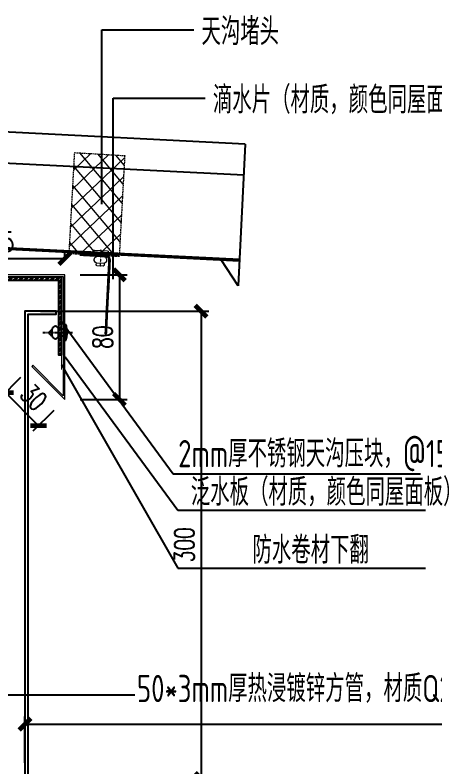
# Model space of a CAD drawing. Extents: x -599358 to 2865263, y -1062760 to 486533.
# Drawn here: x 141519.6 to 141789.3, y -727756 to -727273.2 of the extents above; entities that cross this region are included whole.
import ezdxf

# ---------------------------------------------------------------- set-up
doc = ezdxf.new("R2010")
doc.units = 0
doc.linetypes.add('CENTER', pattern=[2, 1.25, -0.25, 0.25, -0.25])
doc.linetypes.add('DASH', pattern=[0.35, 0.25, -0.1])
for name, color, linetype in [('3索引', 3, 'Continuous'), ('cen', 1, 'CENTER'), ('DIM', 173, 'Continuous'), ('HATCH', 66, 'Continuous'), ('PJ', 151, 'Continuous'), ('SCREW', 233, 'Continuous'), ('SEAMLOK75 - SHEET', 6, 'Continuous'), ('WZ', 2, 'Continuous'), ('虹吸雨水斗', 6, 'Continuous'), ('配件', 4, 'Continuous')]:
    doc.layers.add(name, color=color, linetype=linetype)
for name, color, linetype, lineweight in [('T码、堵头、配件', 6, 'Continuous', 13), ('屋面板', 6, 'Continuous', 13), ('紧固件', 4, 'Continuous', 13)]:
    doc.layers.add(name, color=color, linetype=linetype, lineweight=lineweight)
doc.styles.add('DHTEXT-1', font='romans.shx', dxfattribs={"width": 0.7, "bigfont": 'chinese.shx'})
doc.styles.add('jhz', font='TSSDENG.SHX', dxfattribs={"width": 0.75, "bigfont": 'TSSDCHN.SHX'})
doc.dimstyles.new('ZN5', dxfattribs={"dimscale": 5, "dimtxt": 2.5, "dimasz": 1.5, "dimexe": 1, "dimexo": 2, "dimgap": 0.9, "dimtad": 1, "dimdec": 0, "dimdsep": 46, "dimtxsty": 'DHTEXT-1', "dimblk": 'ARCHTICK', "dimcen": 2.5, "dimclrd": 173, "dimclre": 173, "dimclrt": 7, "dimazin": 2, "dimtfac": 1, "dimtix": 1, "dimtmove": 2, "dimatfit": 3, "dimfxl": 0, "dimarcsym": 0})

# ---------------------------------------------------------------- blocks, each defined once
blk = doc.blocks.new('*U688')
at = {"layer": '紧固件', "extrusion": (-3.523272421593052e-23, -6.316012571355346e-13, -1)}
for p, q in [((2.500000000000227, 7.105427357601002e-13), (-2.500000000000227, -6.821210263296962e-13)), ((2.500000000001732, -6.11993649259869), (-2.49999999999804, -6.119936492600083))]:
    blk.add_line(p, q, dxfattribs=at)
at = {"layer": '紧固件', "color": 1, "linetype": 'CENTER', "ltscale": 0.01, "extrusion": (-3.523272421593052e-23, -6.316012571355346e-13, -1)}
blk.add_line((-9.094947017729282e-13, 2.896035134982952), (2.414689982209621e-12, -8.56401385566459), dxfattribs=at)
at = {"layer": '紧固件', "extrusion": (-3.523272421593052e-23, -6.316012571355346e-13, -1)}
blk.add_lwpolyline([(-3.999999999999545, 2.000000000001108), (4.000000000000227, 1.999999999998892, -1), (4, -1.108446667785756e-12), (2.500000000000227, -6.821210263296962e-13), (2.499999999999404, -1.919936492600065, -0.7277400767936577), (2.49999999999804, -6.119936492600083), (2.499999999997813, -7.419936492600094, -0.4142135623731045), (1.999999999997813, -7.919936492599952), (-2.000000000002415, -7.919936492598843, -0.4142135623730951), (-2.50000000000196, -7.419936492598701), (-2.500000000001732, -6.11993649259869, -0.7277400767935811), (-2.500000000000596, -1.919936492598701), (-2.500000000000227, 7.105427357601002e-13), (-4, 1.165290086646564e-12, -1)], format="xyb", close=True, dxfattribs=at)
blk = doc.blocks.new('*U2059')
at = {"layer": 'T码、堵头、配件', "linetype": 'DASH', "ltscale": 3}
h = blk.add_hatch(dxfattribs=at)
h.set_pattern_fill('NET', color=13, scale=2, angle=45, style=0)
h.set_pattern_definition([(45, (0, 0), (-4.490128060534576, 4.490128060534577), []), (135, (0, 0), (-4.490128060534577, -4.490128060534576), [])])
h.paths.add_polyline_path([(12.30129018691883, 47.52781390762912), (-12.69870981291018, 47.52781390762912), (-12.69870981372878, 1.282387529476705e-10), (12.30129018624393, -1.236912794418644e-10)])
at = {"layer": 'T码、堵头、配件', "color": 13, "linetype": 'DASH', "ltscale": 3}
blk.add_lwpolyline([(12.30129018691883, 47.52781390762912), (-12.69870981291018, 47.52781390762912), (-12.69870981372878, 1.282387529476705e-10), (12.30129018624393, -1.236912794418644e-10)], close=True, dxfattribs=at)
blk = doc.blocks.new('324')
blk.add_rational_spline([(288338.5604021224, -582640.4135809627, 0.3091089453447785), (288352.4980425731, -582640.3014994363, -0.8975200484345259), (288357.5091565158, -582640.2866135167, 2.40225501395631), (288358.3740195814, -582640.2840443709, 2.971759840431478), (288358.9916917565, -582641.0144106383, 3.368467125874449), (288359.6093639316, -582641.7447769053, 3.765174411324697), (288359.6180212328, -582642.7802399317, 3.75669840816423), (288359.8113515442, -582665.903657085, 3.567416751699202), (288360.0046818556, -582689.0270742383, 3.378135095234175), (288360.2134782699, -582689.0264539915, 3.515625722844707), (288360.4222746841, -582689.025833745, 3.653116350426135), (288360.2289443727, -582665.9024165916, 3.84239800691299), (288360.0356140615, -582642.7789994383, 4.031679663407122), (288360.0252252998, -582641.5364438066, 4.041850867164758), (288359.2840186898, -582640.6600042862, 3.565802124612819), (288358.5428120797, -582639.7835647655, 3.089753382068157), (288357.5049764009, -582639.7866477404, 2.406347590287769), (288352.4938624583, -582639.80153366, -0.8934274720666872), (288338.5562220077, -582639.9136151863, 0.3132015217126173), (288338.558312065, -582640.1635980746, 0.3111552335250599), (288338.5604021224, -582640.4135809627, 0.3091089453447785)], [1, 1, 1, 0.9238795325093009, 1, 0.9238795325093009, 1, 1, 1, 1, 1, 1, 1, 0.9238795325096482, 1, 0.9238795325096482, 1, 1, 1, 1, 1], degree=2, knots=[0, 0, 0, 1, 1, 1.785398163407828, 1.785398163407828, 2.570796326815654, 2.570796326815654, 3.570796326815654, 3.570796326815654, 4.570796326815654, 4.570796326815654, 5.570796326815654, 5.570796326815654, 6.356194490221665, 6.356194490221665, 7.141592653627678, 7.141592653627678, 8.14159265362768, 8.14159265362768, 9.14159265362768, 9.14159265362768, 9.14159265362768])
at = {"extrusion": (0.3841058404588655, 0.002152225596359766, 0.9232865596608515), "xscale": -1, "rotation": 270.409525737971}
blk.add_blockref('*U688', (-584245.187770034, -263213.8389690974, 109492.9434037155), dxfattribs=at)
at = {"layer": 'PJ', "extrusion": (2.431720510261779e-16, -3.263000309656679e-14, -1), "xscale": 1.36762023444512, "yscale": 1.36762023444512, "zscale": -1.36762023444512, "rotation": 359.5730164586824}
blk.add_blockref('*U2059', (-288347.4597482612, -582639.8451307751, 1.907954341775998e-08), dxfattribs=at)
blk = doc.blocks.new('DT')
at = {"layer": '3索引', "color": 5, "extrusion": (0.07228559712266294, -0.009154994178718737, 0.9973419566679262), "rotation": 272.6791958730362}
blk.add_blockref('324', (568525.535674949, 315258.1835276459, -0.3143943981049233), dxfattribs=at)
blk = doc.blocks.new('压块-flat-1')
at = {"layer": 'HATCH', "ltscale": 10}
h = blk.add_hatch(dxfattribs=at)
h.set_pattern_fill('ACET-2D-ANSI32', color=256, scale=0.5)
h.set_pattern_definition([(45, (-3162.430519867878, -11124.32032165233), (-1.683798022700466, 1.683798022700467), []), (45, (-3161.307987367878, -11124.32032165233), (-1.683798022700466, 1.683798022700467), [])])
h.paths.add_polyline_path([(-82, 0), (-82, -2), (-2, -2), (-2, -50), (0, -50), (0, 0)])
at = {"layer": '配件', "color": 4}
blk.add_lwpolyline([(-82, 0), (-82, -2), (-2, -2), (-2, -50), (0, -50), (0, 0)], close=True, dxfattribs=at)
blk = doc.blocks.new('*U676')
at = {"layer": 'cen', "ltscale": 0.3}
blk.add_line((14.02106639678971, -5.684341886080801e-14), (-5.020689711457578, 0), dxfattribs=at)
at = {"layer": 'SCREW'}
for p, q in [((-0.875, 5), (-0.875, -5)), ((0, 5), (-0.875, 5)), ((0, -5), (0, 5)), ((3.981505710072156, 2.218657823299623), (-1.13686837721616e-13, 2.218657823299566)), ((3.98150571007227, 2.218657823299623), (3.98150571007227, -2.281341051700338)), ((8.685141199838199, 1.984566056633071), (8.020859860434314, 2.218657823299225)), ((8.020859860434314, 2.218657823299225), (8.020859860434314, -2.218657823299282)), ((9.876940073469655, 0.7517718619740776), (8.685141199838199, 1.984566056633071)), ((10.17000537026422, 0.6587307906791011), (9.876940073469655, 0.7517718619740776)), ((9.876940073469655, -0.2251593866235453), (10.17000537026422, 0.6587307906791011)), ((3.981505710072156, -2.281341051700338), (0, -2.281341051700338)), ((8.020859860434314, -2.218657823299282), (9.876940073469655, -0.2251593866235453)), ((-0.875, -5), (0, -5))]:
    blk.add_line(p, q, dxfattribs=at)
for centre, radius, start, end in [((17.28676819916035, 5.684341886080801e-14), 18.83745800579347, 164.6075785064626, 195.3924214935374), ((6.00118278525332, 1.949927455767977), 2.037476747952082, 7.579036309789949, 172.4209636901999), ((6.00118278525332, -1.949927455767977), 2.037476747952082, 187.5790363098001, 352.42096369021)]:
    blk.add_arc(centre, radius, start, end, dxfattribs=at)
blk = doc.blocks.new('_ArchTick')
at = {"color": 0, "linetype": 'ByBlock', "const_width": 0.4}
blk.add_lwpolyline([(-0.5, -0.5), (0.5, 0.5)], dxfattribs=at)
blk = doc.blocks.new('*D1904')
at = {"layer": 'Defpoints', "color": 0, "ltscale": 50, "transparency": 16777216}
for p in [(141525.976520801, -727463.3849883804, -7.959827448575461e-09), (141525.976520801, -727763.3849883804, -7.959827448575461e-09), (141639.0958522662, -727763.3849883804)]:
    blk.add_point(p, dxfattribs=at)
at = {"layer": 'DIM', "color": 173, "linetype": 'ByBlock', "lineweight": -2, "ltscale": 50, "transparency": 16777216}
for p, q in [((141535.976520801, -727463.3849883804), (141644.0958522662, -727463.3849883804)), ((141639.0958522662, -727463.3849883804), (141639.0958522662, -727763.3849883804)), ((141535.976520801, -727763.3849883804), (141644.0958522662, -727763.3849883804))]:
    blk.add_line(p, q, dxfattribs=at)
at = {"layer": 'DIM', "color": 173, "lineweight": -2, "ltscale": 50, "transparency": 16777216, "xscale": 7.5, "yscale": 7.5, "zscale": 7.5}
for p, rotation in [((141639.0958522662, -727463.3849883804), 90), ((141639.0958522662, -727763.3849883804), 270)]:
    blk.add_blockref('_ArchTick', p, dxfattribs=dict(at, rotation=rotation))
at = {"layer": 'DIM', "color": 7, "ltscale": 50, "transparency": 16777216, "insert": (141628.345852266, -727613.3849883802), "char_height": 12.5, "attachment_point": 5, "rotation": 90, "style": 'DHTEXT-1'}
blk.add_mtext('300', dxfattribs=at)
blk = doc.blocks.new('*D1905')
at = {"layer": 'Defpoints', "color": 0, "ltscale": 50, "transparency": 16777216}
for p in [(142375.9765208009, -727728.5156855611), (141525.9765208009, -727763.3849883801, -7.959827448575461e-09), (142375.9765208009, -727763.38498838, -7.959827448575461e-09)]:
    blk.add_point(p, dxfattribs=at)
at = {"layer": 'DIM', "color": 173, "linetype": 'ByBlock', "lineweight": -2, "ltscale": 50, "transparency": 16777216}
for p, q in [((141525.9765208009, -727753.3849883801), (141525.9765208009, -727723.5156855611)), ((142375.9765208009, -727753.38498838), (142375.9765208009, -727723.5156855611)), ((141525.9765208009, -727728.5156855611), (142375.9765208009, -727728.5156855611))]:
    blk.add_line(p, q, dxfattribs=at)
at = {"layer": 'DIM', "color": 173, "lineweight": -2, "ltscale": 50, "transparency": 16777216, "xscale": 7.5, "yscale": 7.5, "zscale": 7.5, "rotation": 180}
blk.add_blockref('_ArchTick', (141525.9765208009, -727728.5156855611), dxfattribs=at)
at = {"layer": 'DIM', "color": 173, "lineweight": -2, "ltscale": 50, "transparency": 16777216, "xscale": 7.5, "yscale": 7.5, "zscale": 7.5}
blk.add_blockref('_ArchTick', (142375.9765208009, -727728.5156855611), dxfattribs=at)
at = {"layer": 'DIM', "color": 7, "ltscale": 50, "transparency": 16777216, "insert": (141950.9765208009, -727717.7656855611), "char_height": 12.5, "attachment_point": 5, "style": 'DHTEXT-1'}
blk.add_mtext('850', dxfattribs=at)
blk = doc.blocks.new('*D2192')
at = {"layer": 'Defpoints', "color": 0, "ltscale": 50, "transparency": 16777216}
for p in [(141551.4902845756, -727429.6401704974), (141471.4902845756, -727440.0420905827, -7.959827448575461e-09), (141551.4902845756, -727440.0420905827, -7.959827448575461e-09)]:
    blk.add_point(p, dxfattribs=at)
at = {"layer": '虹吸雨水斗', "color": 173, "linetype": 'ByBlock', "lineweight": -2, "ltscale": 50, "transparency": 16777216}
for p, q in [((141471.4902845756, -727430.0420905827), (141471.4902845756, -727424.6401704974)), ((141551.4902845756, -727430.0420905827), (141551.4902845756, -727424.6401704974)), ((141471.4902845756, -727429.6401704974), (141551.4902845756, -727429.6401704974))]:
    blk.add_line(p, q, dxfattribs=at)
at = {"layer": '虹吸雨水斗', "color": 173, "lineweight": -2, "ltscale": 50, "transparency": 16777216, "xscale": 7.5, "yscale": 7.5, "zscale": 7.5, "rotation": 180}
blk.add_blockref('_ArchTick', (141471.4902845756, -727429.6401704974), dxfattribs=at)
at = {"layer": '虹吸雨水斗', "color": 173, "lineweight": -2, "ltscale": 50, "transparency": 16777216, "xscale": 7.5, "yscale": 7.5, "zscale": 7.5}
blk.add_blockref('_ArchTick', (141551.4902845756, -727429.6401704974), dxfattribs=at)
at = {"layer": '虹吸雨水斗', "color": 7, "ltscale": 50, "transparency": 16777216, "insert": (141511.4902845756, -727418.8901704974), "char_height": 12.5, "attachment_point": 5, "style": 'DHTEXT-1'}
blk.add_mtext('85', dxfattribs=at)
blk = doc.blocks.new('*D2193')
at = {"layer": 'Defpoints', "color": 0, "ltscale": 50, "transparency": 16777216}
for p in [(141551.4902845756, -727440.0420905829, -7.959827448575461e-09), (141551.4902845756, -727520.0420905829, -7.959827448575461e-09), (141586.6512351158, -727520.0420905829)]:
    blk.add_point(p, dxfattribs=at)
at = {"layer": '虹吸雨水斗', "color": 173, "linetype": 'ByBlock', "lineweight": -2, "ltscale": 50, "transparency": 16777216}
for p, q in [((141561.4902845756, -727440.0420905829), (141591.6512351158, -727440.0420905829)), ((141586.6512351158, -727440.0420905829), (141586.6512351158, -727520.0420905829)), ((141561.4902845756, -727520.0420905829), (141591.6512351158, -727520.0420905829))]:
    blk.add_line(p, q, dxfattribs=at)
at = {"layer": '虹吸雨水斗', "color": 173, "lineweight": -2, "ltscale": 50, "transparency": 16777216, "xscale": 7.5, "yscale": 7.5, "zscale": 7.5}
for p, rotation in [((141586.6512351158, -727440.0420905829), 90), ((141586.6512351158, -727520.0420905829), 270)]:
    blk.add_blockref('_ArchTick', p, dxfattribs=dict(at, rotation=rotation))
at = {"layer": '虹吸雨水斗', "color": 7, "ltscale": 50, "transparency": 16777216, "insert": (141575.9012351155, -727480.0420905828), "char_height": 12.5, "attachment_point": 5, "rotation": 90, "style": 'DHTEXT-1'}
blk.add_mtext('80', dxfattribs=at)
blk = doc.blocks.new('*D2194')
at = {"layer": 'Defpoints', "color": 0, "ltscale": 50, "transparency": 16777216}
for p in [(141530.2770811399, -727498.8288871469, -7.959827448575461e-09), (141513.4316293378, -727515.6743389489), (141551.4902845756, -727520.0420905827, -7.959827448575461e-09)]:
    blk.add_point(p, dxfattribs=at)
at = {"layer": '虹吸雨水斗', "color": 173, "linetype": 'ByBlock', "lineweight": -2, "ltscale": 50, "transparency": 16777216}
for p, q in [((141523.206013328, -727505.8999549588), (141509.8960954319, -727519.2098728549)), ((141534.6448327736, -727536.8875423847), (141513.4316293378, -727515.6743389489)), ((141544.4192167638, -727527.1131583946), (141531.1092988677, -727540.4230762906))]:
    blk.add_line(p, q, dxfattribs=at)
at = {"layer": '虹吸雨水斗', "color": 173, "lineweight": -2, "ltscale": 50, "transparency": 16777216, "xscale": 7.5, "yscale": 7.5, "zscale": 7.5}
for p, rotation in [((141513.4316293378, -727515.6743389489), 135), ((141534.6448327736, -727536.8875423847), 315)]:
    blk.add_blockref('_ArchTick', p, dxfattribs=dict(at, rotation=rotation))
at = {"layer": '虹吸雨水斗', "color": 7, "ltscale": 50, "transparency": 16777216, "insert": (141531.6396289535, -727518.6795427691), "char_height": 12.5, "attachment_point": 5, "rotation": 315, "style": 'DHTEXT-1'}
blk.add_mtext('30', dxfattribs=at)

msp = doc.modelspace()

# ---------------------------------------------------------------- linework, layer by layer
at = {"color": 1, "ltscale": 50, "elevation": -7.959827448575461e-09}
msp.add_lwpolyline([(142355.9765208009, -727465.3849883801), (142373.9765208009, -727465.3849883801), (142373.9765208009, -727761.3849883801), (141527.9765208009, -727761.3849883801), (141527.9765208009, -727465.3849883801), (141545.9765208009, -727465.3849883801), (141545.9765208009, -727463.3849883801), (141525.9765208009, -727463.3849883801), (141525.9765208009, -727763.3849883801), (142375.9765208009, -727763.3849883801), (142375.9765208009, -727463.3849883801), (142355.9765208009, -727463.3849883801)], close=True, dxfattribs=at)
at = {"layer": 'DIM', "ltscale": 10}
for p, q in [((141575.2780563999, -727394.6487822566), (141575.2780563999, -727282.7162502668)), ((141575.2780563999, -727282.7162502668), (141634.4555129954, -727282.7162502668)), ((141582.6138370405, -727442.8084276166), (141582.6138370405, -727326.5965170617)), ((141582.6138370405, -727326.5965170617), (141641.791293636, -727326.5965170617)), ((141548.7606704874, -727469.2210566679), (141621.112086347, -727567.8035592509)), ((141551.833005853, -727492.5820625639), (141624.1844217125, -727591.1645651469)), ((141549.5087788654, -727497.8391422364, -7.959827448575461e-09), (141624.1844217125, -727628.3296064399)), ((141621.112086347, -727567.8035592509), (141780.1067430066, -727567.8035592509)), ((141624.1844217125, -727591.1645651469), (141783.1790783722, -727591.1645651469)), ((141624.1844217125, -727628.3296064399), (141783.1790783722, -727628.3296064399)), ((141437.6014293441, -727709.7176337476), (141596.5960860038, -727709.7176337476))]:
    msp.add_line(p, q, dxfattribs=at)
at = {"layer": 'SEAMLOK75 - SHEET'}
for p, q in [((141667.5087788654, -727356.138687145, 1.622961007301806e-08), (140801.1788120865, -727312.5497580005, 1.622961007301806e-08)), ((141666.5037608776, -727376.113419655, 1.622961007301806e-08), (140801.1788120865, -727332.5750574534, 1.622961007301806e-08)), ((141667.5087788654, -727356.138687145, 1.622961007301806e-08), (141662.9272562475, -727447.1964491841, 4.563524100674888e-08)), ((140801.1788120865, -727386.6433659758, 1.622961007301806e-08), (141663.7902123104, -727430.045197432, 1.622961007301806e-08)), ((140801.1788120865, -727387.6446309483, 1.622961007301806e-08), (141663.739961411, -727431.0439340574, 1.622961007301806e-08)), ((141662.9272562475, -727447.1964491842, 1.622961007301806e-08), (141652.0828687581, -727430.4574136722, 4.041904759461158e-08))]:
    msp.add_line(p, q, dxfattribs=at)
at = {"layer": '屋面板', "color": 6, "elevation": -7.959827448575461e-09}
msp.add_lwpolyline([(141471.4902845756, -727441.0420905827), (141550.4902845756, -727441.0420905827), (141550.4902845756, -727517.6278770203), (141530.984187921, -727498.1217803657), (141530.2770811398, -727498.8288871469), (141551.4902845756, -727520.0420905827), (141551.4902845756, -727440.0420905827), (141471.4902845756, -727440.0420905827)], close=True, dxfattribs=at)
at = {"layer": '屋面板', "color": 1, "const_width": 0.7, "elevation": -7.959827448575461e-09}
msp.add_lwpolyline([(141471.4902845756, -727441.475897471), (141549.5087788654, -727441.475897471), (141549.5087788654, -727500.8328495078)], dxfattribs=at)

# ---------------------------------------------------------------- block references
at = {"extrusion": (-0.4059776866231695, 0.01556291102644057, 0.9137504658080797), "rotation": 92.98223191304353}
msp.add_blockref('DT', (721470.8260356341, 154719.4285857988, -68790.2980138425), dxfattribs=at)
msp.add_blockref('压块-flat-1', (141549.5087788654, -727441.475897471, -7.959827448575461e-09))
at = {"rotation": 180}
msp.add_blockref('*U676', (141551.4902845756, -727477.0436049327, 1.97185667754027e-09), dxfattribs=at)

# ---------------------------------------------------------------- texts
at = {"layer": 'WZ', "style": 'jhz', "width": 0.75}
for s, p in [('天沟堵头', (141639.3184081588, -727292.5548635364)), ('滴水片（材质，颜色同屋面板）', (141646.6541887994, -727336.4351303313)), ('2mm厚不锈钢天沟压块，@1500', (141624.3681807611, -727563.6009170894, -1.607716698369491)), ('泛水板（材质，颜色同屋面板）', (141632.4875172682, -727588.279051989, -1.607716698369491)), ('防水卷材下翻', (141672.0933956734, -727625.444093282, -1.607716698369491)), ('50*3mm厚热浸镀锌方管，材质Q235B,@1200', (141597.9100013354, -727714.399894172, -1.607716698369491))]:
    msp.add_text(s, height=17.5, dxfattribs=at).set_placement(p)

# ---------------------------------------------------------------- dimensions: what is measured, and where the dimension line sits
at = {"layer": 'DIM', "ltscale": 50}
for p1, p2, distance, picture, middle in [((141525.9765208009, -727463.3849883801, -7.959827448575461e-09), (141525.9765208009, -727763.3849883801, -7.959827448575461e-09), 113.11933146530646, '*D1904', (141628.345852266, -727613.3849883802)), ((141525.9765208009, -727763.3849883801, -7.959827448575461e-09), (142375.9765208009, -727763.38498838, -7.959827448575461e-09), 34.869302818900906, '*D1905', (141950.9765208009, -727717.7656855611))]:
    dim = msp.add_aligned_dim(p1=p1, p2=p2, distance=distance, dimstyle='ZN5', dxfattribs=at)
    dim.commit()
    dim.dimension.update_dxf_attribs({"geometry": picture, "text_midpoint": middle})
at = {"layer": '虹吸雨水斗', "ltscale": 50}
dim = msp.add_aligned_dim(p1=(141471.4902845756, -727440.0420905827, -7.959827448575461e-09), p2=(141551.4902845756, -727440.0420905827, -7.959827448575461e-09), distance=10.40192008530721, text='85', dimstyle='ZN5', dxfattribs=at)
dim.commit()
dim.dimension.update_dxf_attribs({"geometry": '*D2192', "text_midpoint": (141511.4902845756, -727418.8901704974)})
for p1, p2, distance, picture, middle in [((141551.4902845756, -727440.0420905827, -7.959827448575461e-09), (141551.4902845756, -727520.0420905827, -7.959827448575461e-09), 35.16095054021571, '*D2193', (141575.9012351155, -727480.0420905828)), ((141551.4902845756, -727520.0420905827, -7.959827448575461e-09), (141530.2770811398, -727498.8288871469, -7.959827448575461e-09), 23.823066402691758, '*D2194', (141531.6396289535, -727518.6795427691))]:
    dim = msp.add_aligned_dim(p1=p1, p2=p2, distance=distance, dimstyle='ZN5', dxfattribs=at)
    dim.commit()
    dim.dimension.update_dxf_attribs({"geometry": picture, "text_midpoint": middle})

doc.saveas('drawing.dxf')
